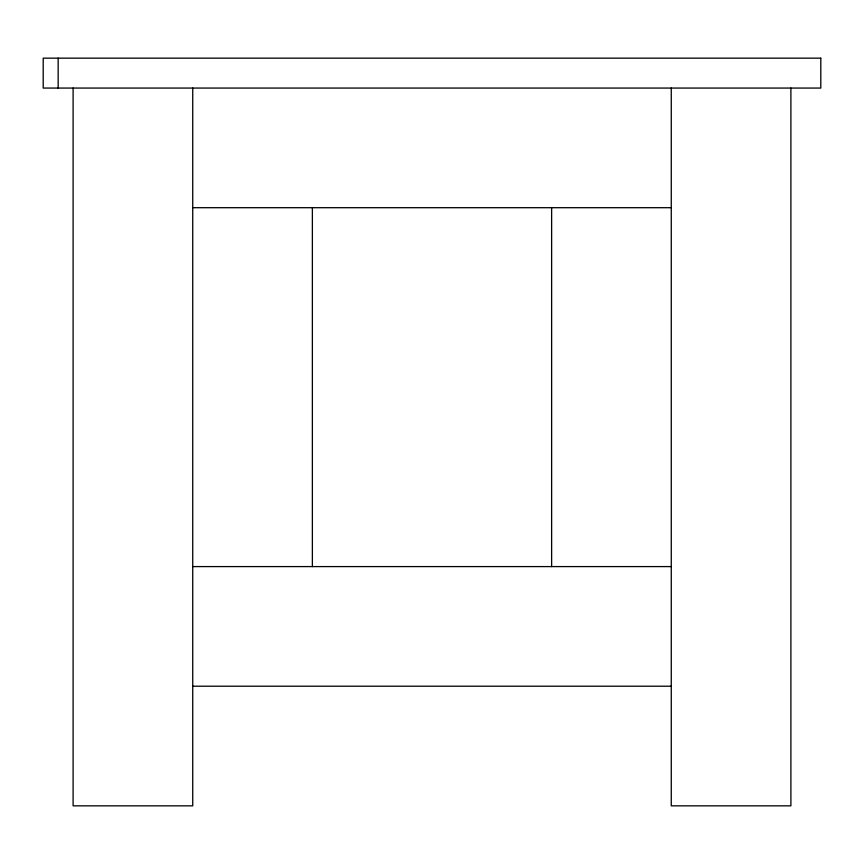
<?xml version="1.0" encoding="UTF-8"?>
<svg xmlns="http://www.w3.org/2000/svg" width="864" height="864" viewBox="0 0 864 864"><rect width="100%" height="100%" fill="white"/><g stroke="black" fill="none" stroke-linecap="round" stroke-linejoin="round"><path stroke-width="1.3" d="M192.737 207.695L671.263 207.695M192.737 566.59L671.263 566.59M192.737 686.21L671.263 686.21M790.895 88.063L790.895 805.842L671.263 805.842L671.263 88.063M551.632 207.695L551.632 566.59M312.368 207.695L312.368 566.59M192.737 88.063L192.737 805.842L73.105 805.842L73.105 88.063M58.158 58.158L58.158 88.063M820.8 58.158L43.2 58.158L43.2 88.063L820.8 88.063L820.8 58.158"/></g></svg>
